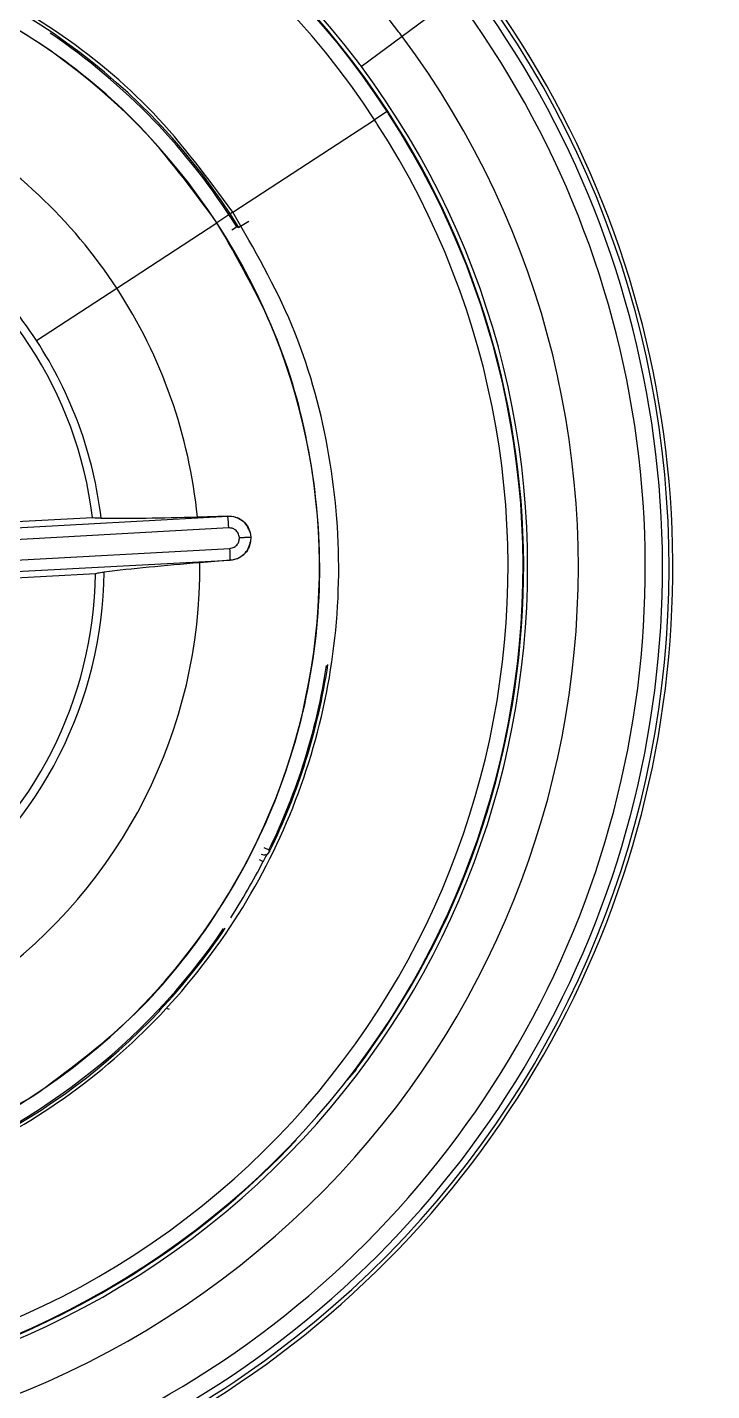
# Model space of a CAD drawing. Extents: x 943 to 1030, y 781 to 934.
# Drawn here: x 998.599 to 999.295, y 855.12 to 856.506 of the extents above; entities that cross this region are included whole.
import ezdxf

# ---------------------------------------------------------------- set-up
doc = ezdxf.new("R2010")
doc.units = 0
doc.header["$MEASUREMENT"] = 0
doc.layers.add('1', color=4, linetype='Continuous')

# ---------------------------------------------------------------- blocks, each defined once
blk = doc.blocks.new('AIRA')
at = {"layer": '1', "color": 3, "linetype": 'Continuous', "lineweight": 25}
for p, q in [((55.8025, 53.3309), (55.8571, 53.3715)), ((55.7611, 53.3001), (55.8025, 53.3309)), ((55.7873, 53.2544), (55.7879, 53.2548)), ((55.6306, 53.152), (55.7746, 53.2461)), ((55.7873, 53.2544), (55.7746, 53.2461)), ((55.6306, 53.152), (55.6144, 53.1414)), ((55.5125, 53.0749), (55.6141, 53.1413)), ((55.6294, 53.1341), (55.6344, 53.1372)), ((55.6344, 53.1372), (55.6367, 53.1364)), ((55.6467, 53.1427), (55.6367, 53.1364)), ((55.431, 53.0216), (55.5125, 53.0749)), ((55.6254, 52.8429), (55.1961, 52.8189)), ((55.2403, 52.8282), (55.4879, 52.8418)), ((55.5945, 52.8423), (55.6254, 52.8433)), ((55.6254, 52.8429), (55.6254, 52.8433)), ((55.6263, 52.8312), (55.197, 52.8071)), ((55.648, 52.8264), (55.6487, 52.8219)), ((55.6487, 52.8219), (55.6485, 52.8174)), ((55.1981, 52.787), (55.6274, 52.8103)), ((55.1985, 52.7752), (55.6279, 52.7985)), ((55.6279, 52.7982), (55.5971, 52.7958)), ((55.6279, 52.7982), (55.6279, 52.7985)), ((55.491, 52.7845), (55.2433, 52.7709)), ((55.6619, 52.5063), (55.6672, 52.5038)), ((55.6573, 52.494), (55.6613, 52.4919)), ((55.6672, 52.5038), (55.6677, 52.5021)), ((55.5559, 52.3404), (55.5561, 52.3401)), ((55.564, 52.3423), (55.5639, 52.3424)), ((55.7558, 52.2807), (55.7466, 52.2699)), ((55.4283, 52.254), (55.4281, 52.2543))]:
    blk.add_line(p, q, dxfattribs=at)
at = {"layer": '1', "color": 3, "linetype": 'Continuous', "lineweight": 25, "flags": 128}
blk.add_lwpolyline([(55.566, 52.3415), (55.5653, 52.3419), (55.564, 52.3423)], dxfattribs=at)
at = {"layer": '1', "color": 3, "linetype": 'Continuous', "lineweight": 25}
for centre, radius, start, end in [((55.0777, 52.7908), 1, 33.1576, 213.1576), ((55.0777, 52.7908), 0.9895, 36.6904, 216.6904), ((55.0777, 52.7908), 0.972, 36.6904, 216.6904), ((55.0777, 52.7908), 0.9039, 37.034, 216.6904), ((55.0777, 52.7908), 0.8524, 37.034, 216.6904), ((55.0777, 52.7908), 0.8477, 33.1576, 212.8028), ((55.0777, 52.7908), 0.8324, 33.1576, 212.8028), ((55.0777, 52.7908), 0.8484, 33.1576, 76.6658), ((55.0777, 52.7908), 0.6408, 33.1576, 123.1576), ((55.0777, 52.7908), 0.6573, 31.7301, 76.7178), ((55.0777, 52.7908), 0.9895, 216.6904, 36.6904), ((55.0777, 52.7908), 0.9961, 306.6904, 36.6904), ((55.0777, 52.7908), 0.972, 216.6904, 36.6904), ((55.0777, 52.7908), 1, 213.1576, 33.1576), ((55.0777, 52.7908), 0.9039, 217.034, 36.6904), ((55.0777, 52.7908), 0.6557, 31.8925, 55.9581), ((55.0777, 52.7908), 0.9039, 36.6904, 37.034), ((55.0777, 52.7908), 0.8524, 217.034, 36.6904), ((55.0777, 52.7908), 0.8524, 36.6904, 37.034), ((55.0777, 52.7908), 0.8484, 323.0496, 33.1576), ((55.0777, 52.7908), 0.8477, 213.1576, 32.8028), ((55.0777, 52.7908), 0.8324, 213.1576, 32.8028), ((55.0777, 52.7908), 0.5194, 33.1576, 60.551), ((55.0777, 52.7908), 0.8324, 32.8028, 33.1576), ((55.0777, 52.7908), 0.8477, 32.8028, 33.1576), ((55.0777, 52.7908), 0.4134, 7.0987, 59.1281), ((55.0777, 52.7908), 0.422, 33.1576, 59.3924), ((55.0777, 52.7908), 0.6408, 303.1576, 33.1576), ((55.0777, 52.7908), 0.5194, 5.6903, 33.1576), ((55.0777, 52.7908), 0.422, 6.8319, 33.1576), ((55.436, 52.8233), 0.1905, 2.3843, 5.9333), ((55.4374, 52.7972), 0.1905, 0.3817, 3.9311), ((55.0777, 52.7908), 0.4134, 307.0946, 359.1212), ((55.0777, 52.7908), 0.422, 306.8319, 359.3924), ((55.0777, 52.7908), 0.5194, 305.6903, 0.5511), ((55.0777, 52.7908), 0.6557, 334.0419, 351.2641), ((55.0777, 52.7908), 0.6569, 333.9273, 351.3901), ((55.6624, 52.5047), 0.00591, 240.0224, 333.9069), ((55.0777, 52.7908), 0.6557, 327.113, 332.887), ((55.0777, 52.7908), 0.6408, 213.1576, 303.1576), ((55.0777, 52.7908), 0.6557, 289.0419, 325.9581), ((55.0777, 52.7908), 0.6569, 316.714, 326.0727), ((55.0777, 52.7908), 0.6573, 238.4122, 316.7178), ((55.0777, 52.7908), 0.8484, 213.1576, 316.6658), ((55.0777, 52.7908), 0.9961, 216.6904, 306.6904)]:
    blk.add_arc(centre, radius, start, end, dxfattribs=at)
for points in [[(56.5737, 52.7908), (56.5713, 52.7255), (56.5663, 52.5949), (56.5266, 52.4025), (56.4639, 52.2166), (56.377, 52.0406), (56.268, 51.8774), (56.1386, 51.7299), (55.991, 51.6005), (55.8278, 51.4914), (55.6518, 51.4046), (55.466, 51.3415), (55.2735, 51.3032), (55.0777, 51.2904), (54.8818, 51.3032), (54.6893, 51.3415), (54.5035, 51.4046), (54.3275, 51.4914), (54.1643, 51.6005), (54.0167, 51.7299), (53.8873, 51.8774), (53.7783, 52.0406), (53.6915, 52.2166), (53.6284, 52.4025), (53.5901, 52.5949), (53.5773, 52.7908), (53.5901, 52.9866), (53.6284, 53.1791), (53.6915, 53.3649), (53.7783, 53.541), (53.8873, 53.7041), (54.0167, 53.8517), (54.1643, 53.9811), (54.3275, 54.0901), (54.5035, 54.1769), (54.6893, 54.24), (54.8818, 54.2783), (55.0777, 54.2911), (55.2735, 54.2783), (55.466, 54.24), (55.6518, 54.1769), (55.8278, 54.0901), (55.991, 53.9811), (56.1386, 53.8517), (56.268, 53.7041), (56.377, 53.541), (56.4639, 53.3649), (56.5266, 53.1791), (56.5663, 52.9866), (56.5713, 52.8561), (56.5737, 52.7908)], [(56.6317, 53.7115), (56.6651, 53.6505), (56.7319, 53.5286), (56.8047, 53.3326), (56.8559, 53.1303), (56.8831, 52.9232), (56.8864, 52.7145), (56.8655, 52.5067), (56.8209, 52.3027), (56.7531, 52.1052), (56.663, 51.9168), (56.5519, 51.7401), (56.4211, 51.5773), (56.2724, 51.4307), (56.1078, 51.3022), (55.9295, 51.1934), (55.7399, 51.106), (55.5415, 51.0409), (55.3369, 50.9991), (55.1289, 50.9812), (54.9202, 50.9873), (54.7135, 51.0175), (54.5118, 51.0712), (54.3175, 51.1478), (54.1334, 51.2462), (53.9618, 51.3653), (53.8051, 51.5032), (53.6653, 51.6583), (53.5443, 51.8285), (53.4437, 52.0115), (53.3647, 52.2048), (53.309, 52.406), (53.2751, 52.6122), (53.2728, 52.7513), (53.2716, 52.8208)], [(55.6306, 53.152), (55.6049, 53.1869), (55.5535, 53.2566), (55.4524, 53.3395), (55.3384, 53.4023), (55.2141, 53.4414), (55.0845, 53.4555), (54.9547, 53.4441), (54.8296, 53.4075), (54.7141, 53.3473), (54.6125, 53.2657), (54.5288, 53.1658), (54.4662, 53.0515), (54.4271, 52.9272), (54.4129, 52.7976), (54.4246, 52.668), (54.46, 52.5421), (54.5031, 52.4671), (54.5247, 52.4295)], [(55.6144, 53.1414), (55.5894, 53.1753), (55.5395, 53.2429), (55.4414, 53.3234), (55.3308, 53.3844), (55.2101, 53.4223), (55.0843, 53.4361), (54.9585, 53.4247), (54.8363, 53.3904), (54.7634, 53.3485), (54.727, 53.3275)], [(54.5247, 52.4295), (54.5504, 52.3947), (54.6018, 52.325), (54.7029, 52.2421), (54.8169, 52.1792), (54.9413, 52.1402), (55.0708, 52.1261), (55.2006, 52.1375), (55.3257, 52.174), (55.4412, 52.2343), (55.5428, 52.3159), (55.6265, 52.4158), (55.6891, 52.5301), (55.7282, 52.6543), (55.7424, 52.7839), (55.7307, 52.9135), (55.6954, 53.0394), (55.6522, 53.1145), (55.6306, 53.152)], [(55.4283, 52.254), (55.4621, 52.279), (55.5298, 52.3289), (55.6103, 52.427), (55.6713, 52.5376), (55.7092, 52.6584), (55.723, 52.7841), (55.7115, 52.9099), (55.6772, 53.0321), (55.6353, 53.105), (55.6144, 53.1414)], [(54.5409, 52.4401), (54.5659, 52.4063), (54.6158, 52.3386), (54.7139, 52.2582), (54.8245, 52.1972), (54.9452, 52.1593), (55.071, 52.1455), (55.1968, 52.1569), (55.319, 52.1912), (55.3919, 52.2331), (55.4283, 52.254)]]:
    blk.add_open_spline(points, degree=3, dxfattribs=at)
for points, knots in [([(55.4967, 52.841), (55.4942, 52.841), (55.4892, 52.841), (55.4883, 52.8416), (55.4879, 52.8418)], [0, 0, 0, 0, 0.500013, 1, 1, 1, 1]), ([(55.4967, 52.841), (55.5112, 52.8409), (55.5396, 52.8409), (55.5765, 52.8418), (55.5945, 52.8423)], [0, 0, 0, 0, 0.512281, 1, 1, 1, 1]), ([(55.6254, 52.8433), (55.628, 52.8431), (55.6331, 52.8428), (55.64, 52.8391), (55.6455, 52.8336), (55.6472, 52.8288), (55.648, 52.8264)], [0, 0, 0, 0, 0.259523, 0.51354, 0.7608, 1, 1, 1, 1]), ([(55.6481, 52.8264), (55.6472, 52.8288), (55.6454, 52.8336), (55.6399, 52.839), (55.6331, 52.8426), (55.628, 52.8428), (55.6254, 52.8429)], [0, 0, 0, 0, 0.250039, 0.500053, 0.750039, 1, 1, 1, 1]), ([(55.6372, 52.8213), (55.6369, 52.8228), (55.6364, 52.8259), (55.6334, 52.8292), (55.6299, 52.831), (55.6275, 52.8311), (55.6263, 52.8312)], [0, 0, 0, 0, 0.280906, 0.560271, 0.780588, 1, 1, 1, 1]), ([(55.6274, 52.8103), (55.629, 52.8106), (55.632, 52.8111), (55.6352, 52.8141), (55.637, 52.8177), (55.6371, 52.8201), (55.6372, 52.8213)], [0, 0, 0, 0, 0.282433, 0.561918, 0.778094, 1, 1, 1, 1]), ([(55.6279, 52.7985), (55.6304, 52.7989), (55.6354, 52.7997), (55.6418, 52.804), (55.6467, 52.81), (55.6479, 52.8149), (55.6485, 52.8174)], [0, 0, 0, 0, 0.249961, 0.499948, 0.749961, 1, 1, 1, 1]), ([(55.6485, 52.8174), (55.6479, 52.8149), (55.6467, 52.8099), (55.6419, 52.8039), (55.6355, 52.7995), (55.6305, 52.7986), (55.6279, 52.7982)], [0, 0, 0, 0, 0.243212, 0.488265, 0.739091, 1, 1, 1, 1]), ([(55.6372, 52.8213), (55.6381, 52.8214), (55.6404, 52.8215), (55.6433, 52.8216), (55.6456, 52.8218), (55.6472, 52.8219), (55.6484, 52.8219), (55.6486, 52.8219), (55.6487, 52.8219)], [0, 0, 0, 0, 0.164206, 0.392017, 0.529747, 0.680081, 0.83869, 1, 1, 1, 1]), ([(55.491, 52.7845), (55.4914, 52.7848), (55.4922, 52.7854), (55.4972, 52.786), (55.4997, 52.7863)], [0, 0, 0, 0, 0.499986, 1, 1, 1, 1]), ([(55.5971, 52.7958), (55.5791, 52.7942), (55.5424, 52.7911), (55.5141, 52.7879), (55.4997, 52.7863)], [0, 0, 0, 0, 0.487205, 1, 1, 1, 1]), ([(55.6677, 52.502), (55.6674, 52.5015), (55.6669, 52.5006), (55.6658, 52.4997), (55.6651, 52.4989), (55.6643, 52.4978), (55.6634, 52.4962), (55.6625, 52.4943), (55.6618, 52.4928), (55.6613, 52.4919)], [0, 0, 0, 0, 0.1215063, 0.2109536, 0.3162927, 0.5284841, 0.6670884, 0.7905853, 1, 1, 1, 1]), ([(55.6677, 52.5021), (55.6677, 52.5021), (55.6677, 52.5021), (55.6677, 52.502), (55.6677, 52.502)], [0, 0, 0, 0, 0.559706, 1, 1, 1, 1])]:
    blk.add_open_spline(points, degree=3, knots=knots, dxfattribs=at)

msp = doc.modelspace()

# ---------------------------------------------------------------- block references
at = {"layer": '1'}
msp.add_blockref('AIRA', (943.1775, 803.1658), dxfattribs=at)

doc.saveas('drawing.dxf')
